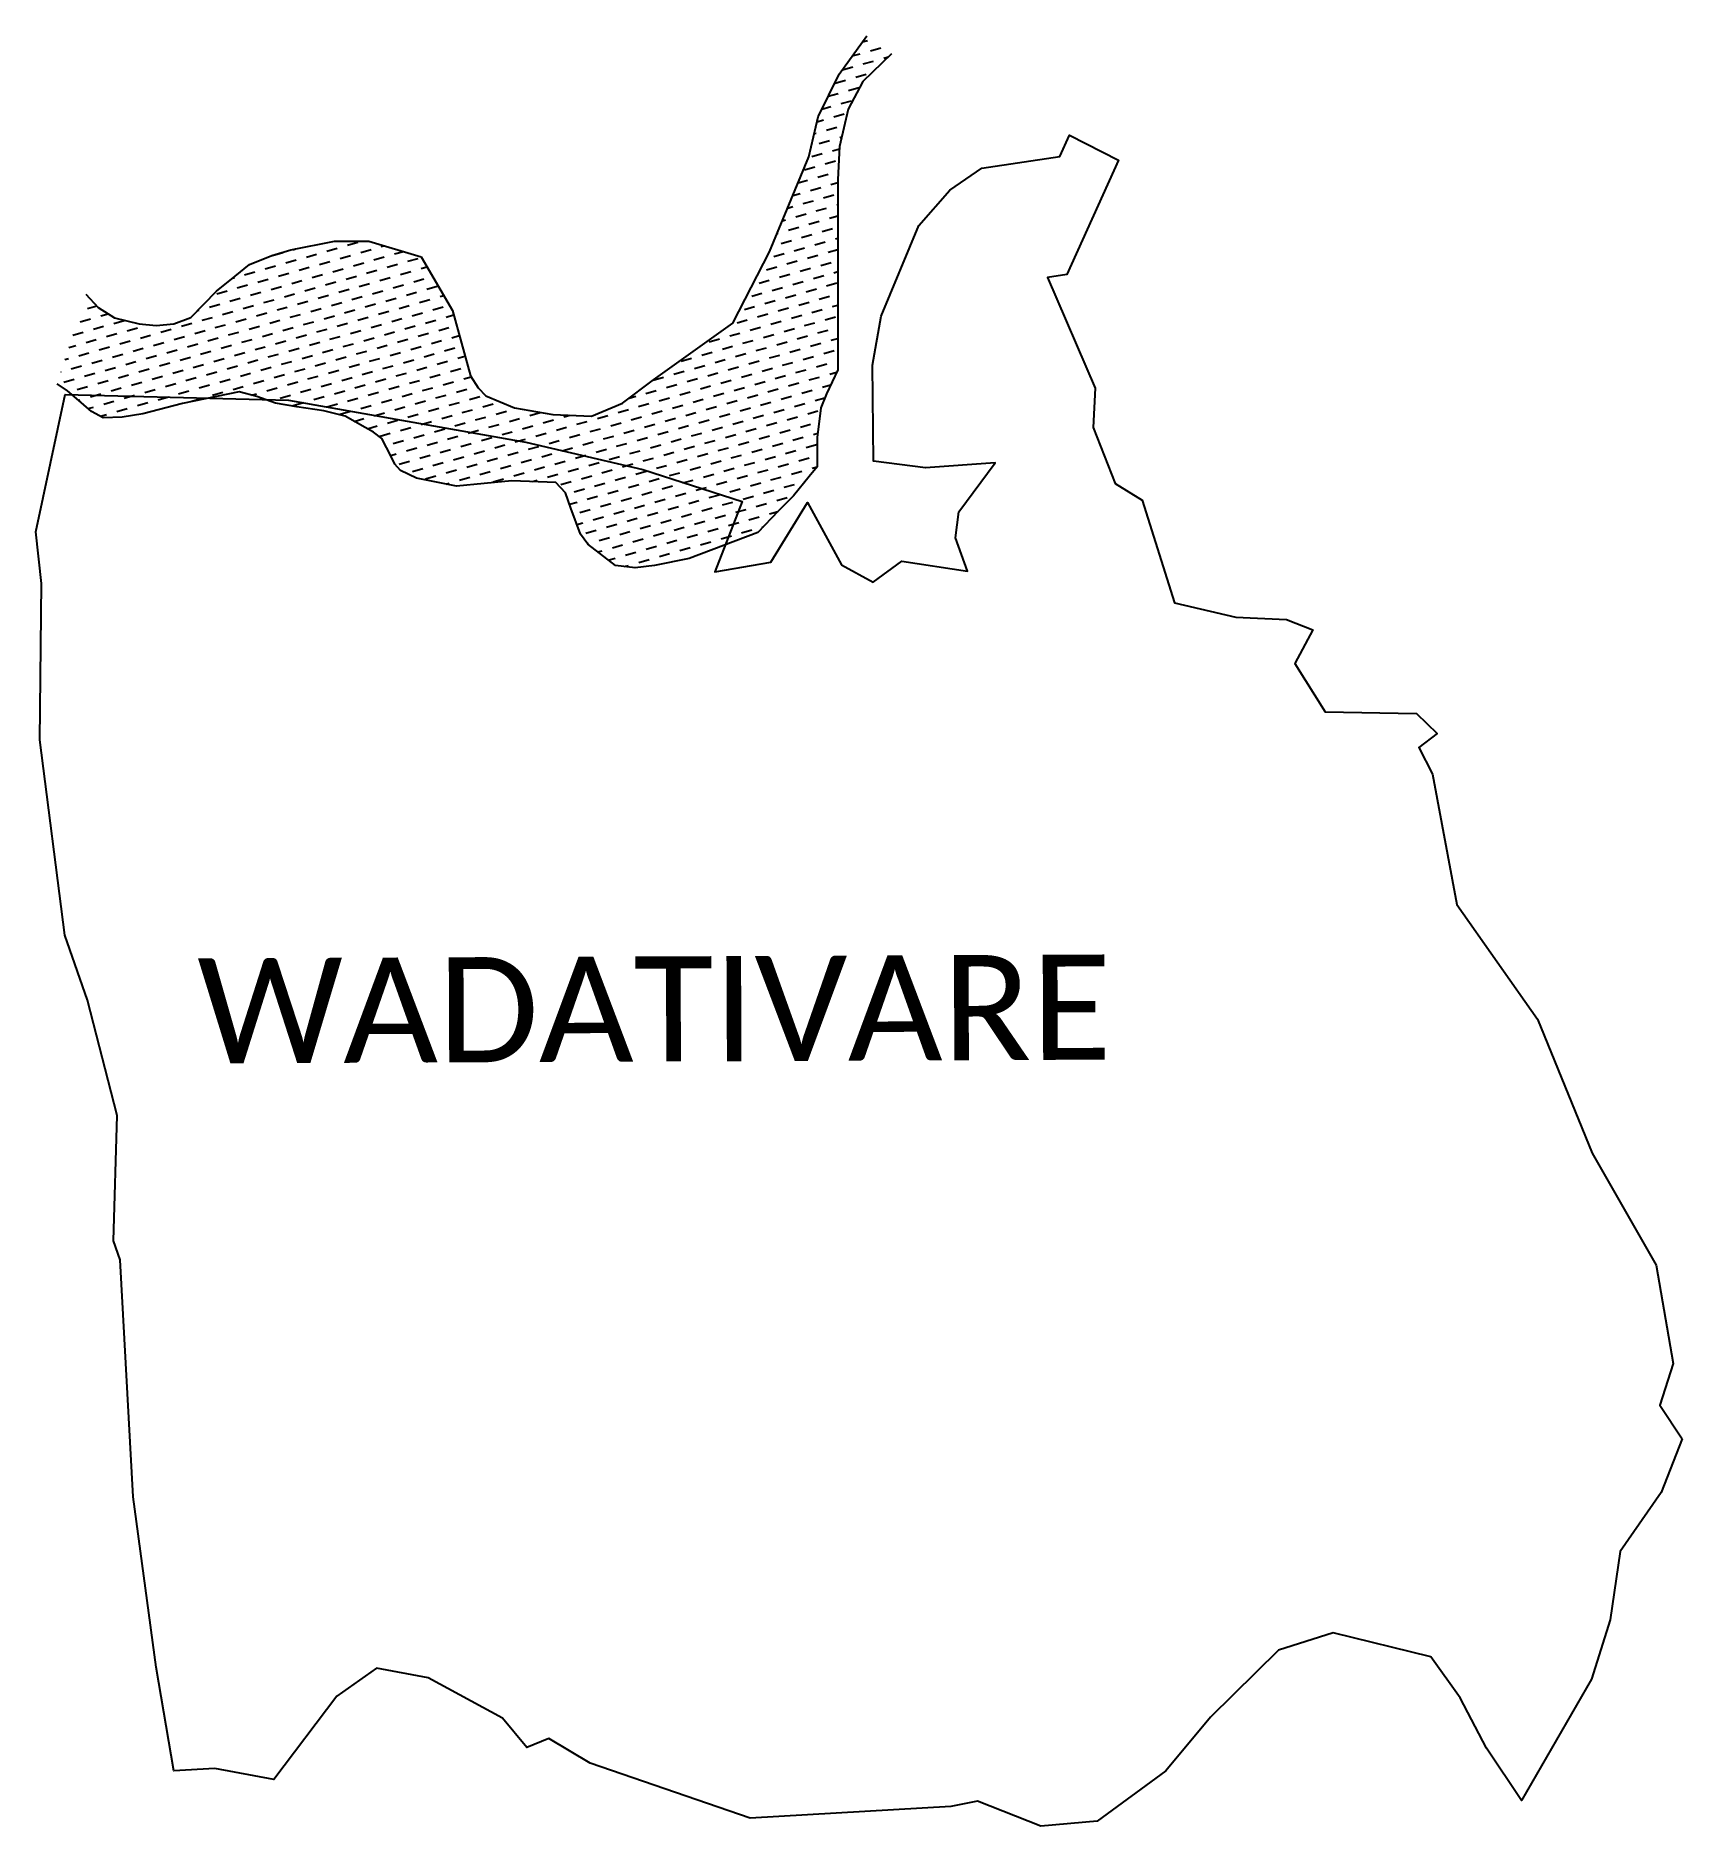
# Model space of a CAD drawing. Header units: metres. Extents: x 321844 to 324287, y 1843462 to 1846118.
import ezdxf

# ---------------------------------------------------------------- set-up
doc = ezdxf.new("R2010")
doc.units = ezdxf.units.M
for name, color, linetype in [('CREEK', 132, 'Continuous'), ('village', 3, 'Continuous'), ('VILLAGE NAME', 250, 'Continuous')]:
    doc.layers.add(name, color=color, linetype=linetype)
doc.styles.get("Standard").update_dxf_attribs({"font": 'simplex.shx'})

msp = doc.modelspace()

# ---------------------------------------------------------------- hatches: boundary and pattern name
at = {"layer": 'CREEK'}
h = msp.add_hatch(dxfattribs=at)
h.set_pattern_fill('DASH', color=256, scale=5, angle=16)
h.paths.add_polyline_path([(322222.3, 1845800.8), (322194.2, 1845792.3), (322161, 1845779.4), (322139.5, 1845761.9), (322112.2, 1845739.8), (322074.1, 1845700.3), (322048.6, 1845691.2), (322022.5, 1845688.6), (321997.2, 1845690.9), (321960.7, 1845700), (321936.4, 1845715.5), (321918.2, 1845735), (321875.6, 1845602.2), (321891, 1845591.8), (321911, 1845574.4), (321926.7, 1845561.1), (321944, 1845551.9), (321971.9, 1845552.9), (322002.7, 1845557.4), (322061.8, 1845572.7), (322145.8, 1845590.5), (322172, 1845583.1), (322199.7, 1845573.6), (322231.3, 1845568), (322271.3, 1845562.3), (322302.9, 1845554), (322332.7, 1845537.4), (322345, 1845530.5), (322357.3, 1845520.8), (322371.4, 1845494.4), (322376.7, 1845483), (322385, 1845473.6), (322408.8, 1845462.4), (322468.3, 1845450.2), (322550.1, 1845458.1), (322615.3, 1845455.9), (322630.1, 1845440.6), (322638, 1845417.4), (322652.3, 1845378.9), (322662.9, 1845364.2), (322704, 1845332.6), (322733, 1845328.9), (322761.9, 1845332.6), (322813.6, 1845342.9), (322915, 1845381.3), (322945.2, 1845413.1), (322968.2, 1845436.1), (322991.3, 1845464.4), (323003.4, 1845479.2), (323003.4, 1845522.5), (323008.9, 1845566.3), (323017, 1845587.4), (323033.7, 1845622.8), (323033.7, 1845779.2), (323033.7, 1845905.1), (323036.6, 1845954.5), (323049.3, 1846009.5), (323070.9, 1846050.9), (323113.5, 1846092), (323077.1, 1846118.5), (323035.8, 1846061.7), (323004.8, 1845998.1), (322990.9, 1845938.8), (322932.7, 1845798.1), (322878, 1845692), (322760.3, 1845608), (322714.4, 1845573.2), (322668.5, 1845554.3), (322611.3, 1845556.8), (322554.1, 1845566.6), (322511.9, 1845584.5), (322500.3, 1845596.3), (322488.7, 1845614.2), (322462, 1845710.7), (322415.5, 1845790.8), (322338.2, 1845813.7), (322287.2, 1845813.7)])

# ---------------------------------------------------------------- linework, layer by layer
at = {"layer": 'CREEK', "flags": 128}
for points in [[(321918.2, 1845735), (321936.4, 1845715.5), (321960.7, 1845700), (321997.2, 1845690.9), (322022.5, 1845688.6), (322048.6, 1845691.2), (322074.1, 1845700.3), (322112.2, 1845739.8), (322139.5, 1845761.9), (322161, 1845779.4), (322194.2, 1845792.3), (322222.3, 1845800.8), (322287.2, 1845813.7), (322338.2, 1845813.7), (322415.5, 1845790.8), (322462, 1845710.7), (322488.7, 1845614.2), (322500.3, 1845596.3), (322511.9, 1845584.5), (322554.1, 1845566.6), (322611.3, 1845556.8), (322668.5, 1845554.3), (322714.4, 1845573.2), (322760.3, 1845608), (322878, 1845692), (322932.7, 1845798.1), (322990.9, 1845938.8), (323004.8, 1845998.1), (323035.8, 1846061.7), (323077.1, 1846118.5)], [(323113.5, 1846092), (323070.9, 1846050.9), (323049.3, 1846009.5), (323036.6, 1845954.5), (323033.7, 1845905.1), (323033.7, 1845779.2), (323033.7, 1845622.8), (323017, 1845587.4), (323008.9, 1845566.3), (323003.4, 1845522.5), (323003.4, 1845479.2), (322991.3, 1845464.4), (322968.2, 1845436.1), (322945.2, 1845413.1), (322915, 1845381.3), (322813.6, 1845342.9), (322761.9, 1845332.6), (322733, 1845328.9), (322704, 1845332.6), (322662.9, 1845364.2), (322652.3, 1845378.9), (322638, 1845417.4), (322630.1, 1845440.6), (322615.3, 1845455.9), (322550.1, 1845458.1), (322468.3, 1845450.2), (322408.8, 1845462.4), (322385, 1845473.6), (322376.7, 1845483), (322371.4, 1845494.4), (322357.3, 1845520.8), (322345, 1845530.5), (322332.7, 1845537.4), (322302.9, 1845554), (322271.3, 1845562.3), (322231.3, 1845568), (322199.7, 1845573.6), (322172, 1845583.1), (322145.8, 1845590.5), (322061.8, 1845572.7), (322002.7, 1845557.4), (321971.9, 1845552.9), (321944, 1845551.9), (321926.7, 1845561.1), (321911, 1845574.4), (321891, 1845591.8), (321875.6, 1845602.2)]]:
    msp.add_lwpolyline(points, dxfattribs=at)
at = {"layer": 'village', "color": 3, "true_color": 0x00ff00}
msp.add_polyline3d([(324286.8, 1844036.8, 0), (324255.7, 1843957.3, 0), (324194.6, 1843869.4, 0), (324179.8, 1843768.4, 0), (324152.3, 1843680.2, 0), (324048.4, 1843500.4, 0), (323996.6, 1843577.9, 0), (323957.1, 1843652.7, 0), (323913.9, 1843713.2, 0), (323769.1, 1843748.9, 0), (323687.6, 1843723, 0), (323586.7, 1843623.7, 0), (323520.6, 1843544.1, 0), (323418.8, 1843469.7, 0), (323335.1, 1843462.1, 0), (323241.1, 1843499.4, 0), (323201.4, 1843491.2, 0), (322903.8, 1843473.8, 0), (322666.4, 1843555.8, 0), (322605.3, 1843592.3, 0), (322572.5, 1843578.8, 0), (322536.3, 1843622.3, 0), (322426, 1843682.1, 0), (322349.6, 1843696.3, 0), (322290.8, 1843655, 0), (322197, 1843531.4, 0), (322109.8, 1843547.9, 0), (322048.8, 1843544.3, 0), (322022.5, 1843697.9, 0), (321988.2, 1843950.7, 0), (321968.9, 1844302.5, 0), (321959.2, 1844330.4, 0), (321964.5, 1844516.6, 0), (321920.7, 1844687.5, 0), (321887, 1844784.1, 0), (321850.1, 1845074.1, 0), (321852.4, 1845305.8, 0), (321843.9, 1845382.7, 0), (321887.4, 1845586.5, 0), (322219, 1845577.8, 0), (322571.2, 1845515.5, 0), (322744.7, 1845475.1, 0), (322892.1, 1845427.4, 0), (322851.4, 1845323, 0), (322934.5, 1845337.6, 0), (322988.8, 1845426.2, 0), (323039.3, 1845333.5, 0), (323086.4, 1845308, 0), (323129.1, 1845339, 0), (323226.3, 1845324.2, 0), (323208.6, 1845373.8, 0), (323213.4, 1845412.3, 0), (323267.6, 1845484.7, 0), (323163.8, 1845477.7, 0), (323087, 1845487.6, 0), (323085.6, 1845629.6, 0), (323098.1, 1845702.7, 0), (323153.9, 1845836.8, 0), (323200.2, 1845889.4, 0), (323247.4, 1845922, 0), (323363.1, 1845939.5, 0), (323377.7, 1845971, 0), (323450.2, 1845933.9, 0), (323373.5, 1845764.5, 0), (323345.1, 1845759.9, 0), (323415.7, 1845595.8, 0), (323412.7, 1845537.3, 0), (323445.5, 1845454.4, 0), (323485.4, 1845429.7, 0), (323533.3, 1845277.3, 0), (323624.6, 1845255.7, 0), (323699.7, 1845252.4, 0), (323738.7, 1845237, 0), (323712, 1845187.1, 0), (323757.1, 1845115.7, 0), (323892.4, 1845113.2, 0), (323923.2, 1845083.4, 0), (323895.9, 1845062.5, 0), (323916.2, 1845023.1, 0), (323952.6, 1844829.8, 0), (324072.3, 1844659.5, 0), (324153.2, 1844460.5, 0), (324248.1, 1844294.3, 0), (324273.2, 1844148.7, 0), (324253.7, 1844086.5, 0)], close=True, dxfattribs=at)
msp.add_polyline3d([(324286.8, 1844036.8, 0), (324255.7, 1843957.3, 0), (324194.6, 1843869.4, 0), (324179.8, 1843768.4, 0), (324152.3, 1843680.2, 0), (324048.4, 1843500.4, 0), (323996.6, 1843577.9, 0), (323957.1, 1843652.7, 0), (323913.9, 1843713.2, 0), (323769.1, 1843748.9, 0), (323687.6, 1843723, 0), (323586.7, 1843623.7, 0), (323520.6, 1843544.1, 0), (323418.8, 1843469.7, 0), (323335.1, 1843462.1, 0), (323241.1, 1843499.4, 0), (323201.4, 1843491.2, 0), (322903.8, 1843473.8, 0), (322666.4, 1843555.8, 0), (322605.3, 1843592.3, 0), (322572.5, 1843578.8, 0), (322536.3, 1843622.3, 0), (322426, 1843682.1, 0), (322349.6, 1843696.3, 0), (322290.8, 1843655, 0), (322197, 1843531.4, 0), (322109.8, 1843547.9, 0), (322048.8, 1843544.3, 0), (322022.5, 1843697.9, 0), (321988.2, 1843950.7, 0), (321968.9, 1844302.5, 0), (321959.2, 1844330.4, 0), (321964.5, 1844516.6, 0), (321920.7, 1844687.5, 0), (321887, 1844784.1, 0), (321850.1, 1845074.1, 0), (321852.4, 1845305.8, 0), (321843.9, 1845382.7, 0), (321887.4, 1845586.5, 0), (322219, 1845577.8, 0), (322571.2, 1845515.5, 0), (322744.7, 1845475.1, 0), (322892.1, 1845427.4, 0), (322851.4, 1845323, 0), (322934.5, 1845337.6, 0), (322988.8, 1845426.2, 0), (323039.3, 1845333.5, 0), (323086.4, 1845308, 0), (323129.1, 1845339, 0), (323226.3, 1845324.2, 0), (323208.6, 1845373.8, 0), (323213.4, 1845412.3, 0), (323267.6, 1845484.7, 0), (323163.8, 1845477.7, 0), (323087, 1845487.6, 0), (323085.6, 1845629.6, 0), (323098.1, 1845702.7, 0), (323153.9, 1845836.8, 0), (323200.2, 1845889.4, 0), (323247.4, 1845922, 0), (323363.1, 1845939.5, 0), (323377.7, 1845971, 0), (323450.2, 1845933.9, 0), (323373.5, 1845764.5, 0), (323345.1, 1845759.9, 0), (323415.7, 1845595.8, 0), (323412.7, 1845537.3, 0), (323445.5, 1845454.4, 0), (323485.4, 1845429.7, 0), (323533.3, 1845277.3, 0), (323624.6, 1845255.7, 0), (323699.7, 1845252.4, 0), (323738.7, 1845237, 0), (323712, 1845187.1, 0), (323757.1, 1845115.7, 0), (323892.4, 1845113.2, 0), (323923.2, 1845083.4, 0), (323895.9, 1845062.5, 0), (323916.2, 1845023.1, 0), (323952.6, 1844829.8, 0), (324072.3, 1844659.5, 0), (324153.2, 1844460.5, 0), (324248.1, 1844294.3, 0), (324273.2, 1844148.7, 0), (324253.7, 1844086.5, 0)], close=True, dxfattribs=at)

# ---------------------------------------------------------------- texts
at = {"layer": 'VILLAGE NAME', "insert": (322083.2, 1844749.7), "char_height": 155.989, "attachment_point": 1, "rotation": 0.2435}
msp.add_mtext_dynamic_manual_height_columns('{\\fCalibri|b0|i0|c0|p34;WADATIVARE}', width=3672.639, gutter_width=779.9, heights=[0], dxfattribs=at)

doc.saveas('drawing.dxf')
